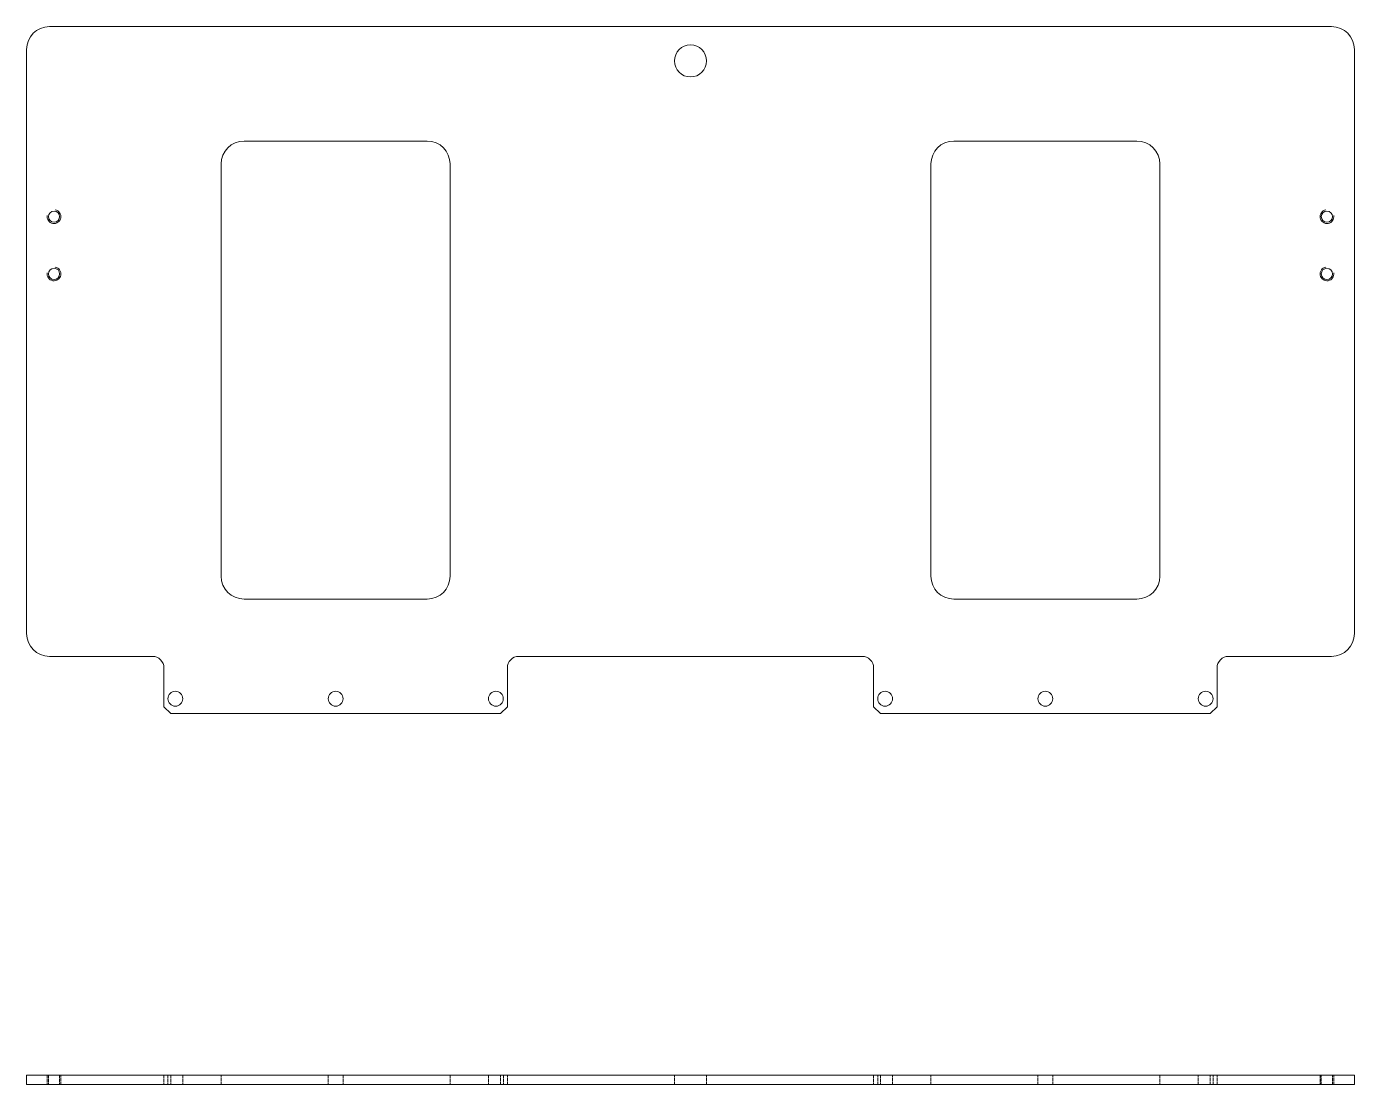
# Model space of a CAD drawing. Header units: millimetres. Extents: x 118 to 1219, y 125 to 445.
# Drawn here: x 118.1 to 408.1, y 124.8 to 355.8 of the extents above.
import ezdxf

# ---------------------------------------------------------------- set-up
doc = ezdxf.new("R2010")
doc.units = ezdxf.units.MM
doc.linetypes.add('DASHED', pattern=[0.2068, 0.1655, -0.0413])
for name, color, linetype, lineweight, true_color in [('Hidden ABNT', 1, 'DASHED', 18, 0xff0000), ('Visible ABNT', 5, 'Continuous', 18, 0x0000ff), ('Visible Narrow ABNT', 1, 'Continuous', 18, 0xff0000)]:
    doc.layers.add(name, color=color, linetype=linetype, lineweight=lineweight, true_color=true_color)

msp = doc.modelspace()

# ---------------------------------------------------------------- linework, layer by layer
at = {"layer": 'Hidden ABNT', "ltscale": 3.807451}
for p, q in [((122.58, 126.82), (122.58, 124.82)), ((122.85, 126.82), (122.85, 124.82)), ((125.31, 126.82), (125.31, 124.82)), ((125.58, 124.82), (125.58, 126.82)), ((148.08, 126.82), (148.08, 124.82)), ((148.96, 126.82), (148.96, 124.82)), ((149.58, 126.82), (149.58, 124.82)), ((152.21, 126.82), (152.21, 124.82)), ((160.58, 124.82), (160.58, 126.82)), ((183.96, 126.82), (183.96, 124.82)), ((187.21, 126.82), (187.21, 124.82)), ((210.58, 126.82), (210.58, 124.82)), ((218.96, 126.82), (218.96, 124.82)), ((221.58, 124.82), (221.58, 126.82)), ((222.21, 126.82), (222.21, 124.82)), ((223.08, 124.82), (223.08, 126.82)), ((259.58, 124.82), (259.58, 126.82)), ((266.58, 124.82), (266.58, 126.82)), ((303.08, 126.82), (303.08, 124.82)), ((303.96, 124.82), (303.96, 126.82)), ((304.58, 126.82), (304.58, 124.82)), ((307.21, 124.82), (307.21, 126.82)), ((315.58, 124.82), (315.58, 126.82)), ((338.96, 124.82), (338.96, 126.82)), ((342.21, 124.82), (342.21, 126.82)), ((365.58, 126.82), (365.58, 124.82)), ((373.96, 124.82), (373.96, 126.82)), ((376.58, 124.82), (376.58, 126.82)), ((377.21, 124.82), (377.21, 126.82)), ((378.08, 124.82), (378.08, 126.82)), ((400.58, 126.82), (400.58, 124.82)), ((400.85, 124.82), (400.85, 126.82)), ((403.31, 124.82), (403.31, 126.82)), ((403.58, 124.82), (403.58, 126.82))]:
    msp.add_line(p, q, dxfattribs=at)
at = {"layer": 'Visible ABNT'}
for p, q in [((123.08, 355.78), (403.08, 355.78)), ((118.08, 223.28), (118.08, 350.78)), ((408.08, 350.78), (408.08, 223.28)), ((165.58, 330.78), (205.58, 330.78)), ((320.58, 330.78), (360.58, 330.78)), ((160.58, 235.78), (160.58, 325.78)), ((210.58, 325.78), (210.58, 235.78)), ((315.58, 235.78), (315.58, 325.78)), ((365.58, 325.78), (365.58, 235.78)), ((205.58, 230.78), (165.58, 230.78)), ((360.58, 230.78), (320.58, 230.78)), ((123.08, 218.28), (145.58, 218.28)), ((225.58, 218.28), (300.58, 218.28)), ((380.58, 218.28), (403.08, 218.28)), ((148.08, 215.78), (148.08, 207.28)), ((223.08, 207.28), (223.08, 215.78)), ((303.08, 215.78), (303.08, 207.28)), ((378.08, 207.28), (378.08, 215.78)), ((149.58, 205.78), (148.08, 207.28)), ((223.08, 207.28), (221.58, 205.78)), ((304.58, 205.78), (303.08, 207.28)), ((378.08, 207.28), (376.58, 205.78)), ((221.58, 205.78), (149.58, 205.78)), ((376.58, 205.78), (304.58, 205.78)), ((118.08, 126.82), (123.08, 126.82)), ((118.08, 126.82), (118.08, 124.82)), ((123.08, 124.82), (118.08, 124.82)), ((403.08, 126.82), (123.08, 126.82)), ((123.08, 124.82), (403.08, 124.82)), ((403.08, 126.82), (408.08, 126.82)), ((408.08, 124.82), (403.08, 124.82)), ((408.08, 124.82), (408.08, 126.82))]:
    msp.add_line(p, q, dxfattribs=at)
for centre, radius in [((263.08, 348.28), 3.5), ((124.08, 314.28), 1.23), ((402.08, 314.28), 1.23), ((124.08, 301.78), 1.23), ((402.08, 301.78), 1.23), ((150.58, 209.03), 1.62), ((185.58, 209.03), 1.62), ((220.58, 209.03), 1.62), ((305.58, 209.03), 1.62), ((340.58, 209.03), 1.62), ((375.58, 209.03), 1.62)]:
    msp.add_circle(centre, radius, dxfattribs=at)
for centre, radius, start, end in [((123.08, 350.78), 5, 90, 180), ((403.08, 350.78), 5, 0, 90), ((165.58, 325.78), 5, 90, 180), ((205.58, 325.78), 5, 0, 90), ((320.58, 325.78), 5, 90, 180), ((360.58, 325.78), 5, 0, 90), ((165.58, 235.78), 5, 180, 270), ((205.58, 235.78), 5, 270, 0), ((320.58, 235.78), 5, 180, 270), ((360.58, 235.78), 5, 270, 0), ((123.08, 223.28), 5, 180, 270), ((403.08, 223.28), 5, 270, 0), ((145.58, 215.78), 2.5, 0, 90), ((225.58, 215.78), 2.5, 90, 180), ((300.58, 215.78), 2.5, 0, 90), ((380.58, 215.78), 2.5, 90, 180)]:
    msp.add_arc(centre, radius, start, end, dxfattribs=at)
at = {"layer": 'Visible Narrow ABNT'}
for centre, start, end in [((124.08, 314.28), 170, 80), ((402.08, 314.28), 100, 10), ((124.08, 301.78), 170, 80), ((402.08, 301.78), 100, 10)]:
    msp.add_arc(centre, 1.5, start, end, dxfattribs=at)

doc.saveas('drawing.dxf')
